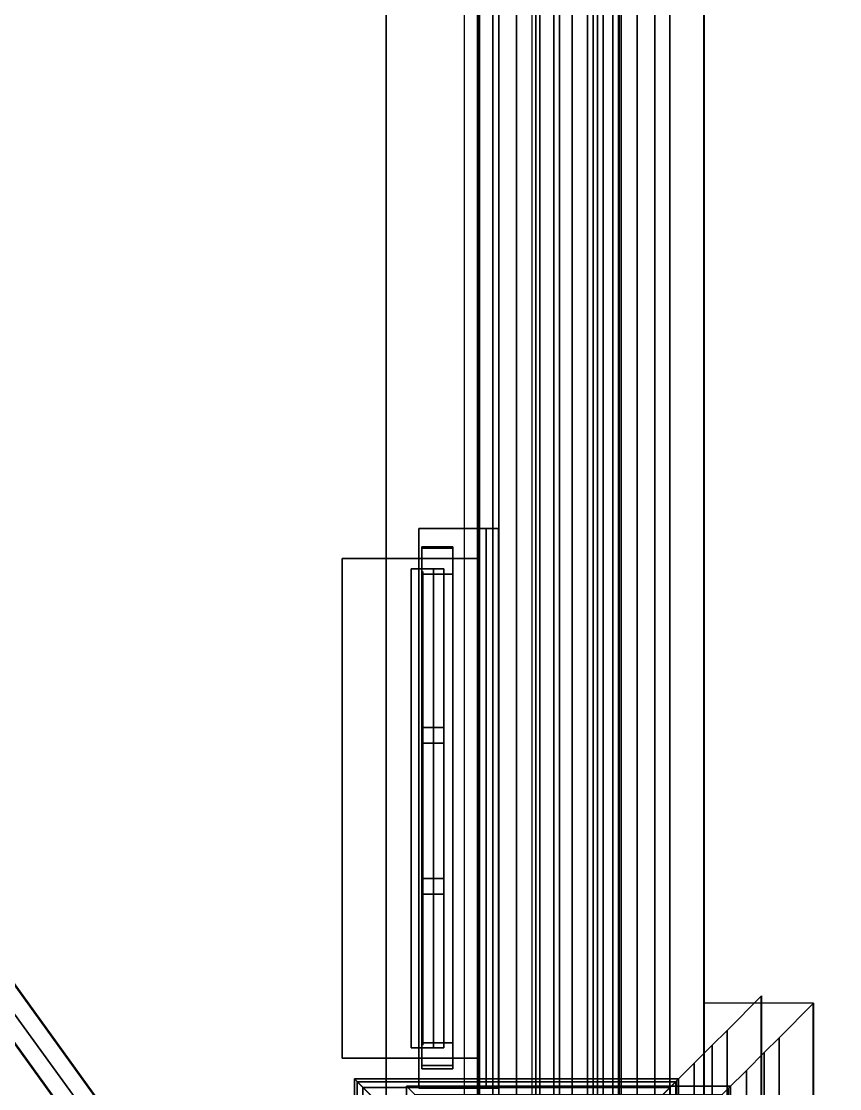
# Model space of a CAD drawing. Extents: x -152 to 154, y -106 to 95.
# Drawn here: x 118.99 to 134.71, y -41.51 to -21.02 of the extents above; entities that cross this region are included whole.
import ezdxf

# ---------------------------------------------------------------- set-up
doc = ezdxf.new("R2010")
doc.units = 0
for name, color, linetype in [('GLASS', 19, 'CONTINUOUS'), ('GROUND1', 253, 'CONTINUOUS'), ('ROOF1', 37, 'CONTINUOUS'), ('ROOF2', 59, 'CONTINUOUS'), ('WALLBASS', 250, 'CONTINUOUS'), ('WALLCOV', 37, 'CONTINUOUS'), ('WALLSIDE', 8, 'CONTINUOUS'), ('WALLVERS', 37, 'CONTINUOUS'), ('WINDOW', 9, 'CONTINUOUS')]:
    doc.layers.add(name, color=color, linetype=linetype)

msp = doc.modelspace()

# ---------------------------------------------------------------- linework, layer by layer
at = {"layer": 'GLASS'}
for points in [[(126.704376, -31.580368, 87), (126.704376, -40.680374, 87), (126.704376, -40.680374, 61), (126.704376, -31.580368, 61)], [(126.704376, -31.580368, 50), (126.704376, -40.680374, 50), (126.704376, -40.680374, 24), (126.704376, -31.580368, 24)], [(126.704376, -31.580368, 16.5), (126.704376, -40.680374, 16.5), (126.704376, -40.680374, 5.5), (126.704376, -31.580368, 5.5)]]:
    msp.add_3dface(points, dxfattribs=at)
at = {"layer": 'GROUND1', "invisible_edges": 8}
for points in [[(-151.5, 95, -0.075062), (-151.5, -80, -0.075062), (153.5, 95, -0.075062)], [(-151.5, -80, -0.075062), (-56.949997, -80, -0.075062), (153.5, 95, -0.075062)], [(-56.949997, -80, -0.075062), (-56.949997, -106, -0.075062), (153.5, 95, -0.075062)], [(153.5, 95, -0.075062), (-56.949997, -106, -0.075062), (58.949997, -80, -0.075062)], [(153.5, -80, -0.075062), (153.5, 95, -0.075062), (58.949997, -80, -0.075062)]]:
    msp.add_3dface(points, dxfattribs=at)
at = {"layer": 'ROOF1'}
for points in [[(127.5, -52, 105.704536), (127.5, 10, 105.704536), (127.5, 70, 105.704536), (82.527527, 10, 135.704529)], [(127.5, -52, 105.704536), (82.527527, 10, 135.704529), (0.5, 10, 135.704529), (0.5, -52, 105.704536)]]:
    msp.add_3dface(points, dxfattribs=at)
at = {"layer": 'ROOF2'}
for points in [[(132.100006, -55.5, 107.236023), (132.100006, 73.800003, 107.236023), (-130, 73.800003, 107.236023), (-130, -55.5, 107.236023)], [(82.844101, 10.491188, 135.770432), (82.350983, 10.035786, 135.778381), (126.62146, -51.420319, 106.346451), (127.123932, -50.977798, 106.33873)], [(82.844101, 10.491188, 135.770432), (127.123932, -50.977798, 106.33873), (127.123932, -50.995041, 105.35112), (82.844101, 10.473949, 134.782822)], [(82.350967, 10.053066, 136.768188), (81.857849, 9.59766, 136.776123), (126.118973, -51.845573, 107.343979), (126.621445, -51.403046, 107.336258)], [(126.62146, -51.420319, 106.346451), (82.350983, 10.035786, 135.778381), (82.350967, 10.053066, 136.768188), (126.621445, -51.403046, 107.336258)], [(81.857849, 9.580379, 135.786331), (81.364716, 9.124977, 135.794281), (125.616486, -52.305367, 106.361908), (126.118973, -51.862846, 106.354179)], [(81.857849, 9.580379, 135.786331), (126.118973, -51.862846, 106.354179), (126.118973, -51.845573, 107.343979), (81.857849, 9.59766, 136.776123)], [(81.364716, 9.107738, 134.806671), (125.616486, -52.322601, 105.37429), (125.616486, -52.305367, 106.361908), (81.364716, 9.124977, 135.794281)]]:
    msp.add_3dface(points, dxfattribs=at)
at = {"layer": 'WALLBASS', "invisible_edges": 8}
for points in [[(127.74942, -2.330368, -0.5), (127.74942, -8.830368, 5.300003), (127.74942, -24.830368, -0.5)], [(127.74942, -18.430374, 16.700001), (127.74942, -2.330368, 18), (127.74942, -24.830368, 18)], [(127.74942, -8.830368, 5.300003), (127.74942, -18.430374, 5.300003), (127.74942, -24.830368, -0.5)], [(127.74942, -18.430374, 5.300003), (127.74942, -18.430374, 16.700001), (127.74942, -24.830368, -0.5)], [(127.74942, -24.830368, -0.5), (127.74942, -18.430374, 16.700001), (127.74942, -24.830368, 18)], [(127.74942, -24.830368, -0.5), (127.74942, -24.830368, 18), (127.74942, -31.330368, 5.300003)], [(127.74942, -31.330368, 5.300003), (127.74942, -24.830368, 18), (127.74942, -31.330368, 16.700001)], [(127.74942, -31.330368, 16.700001), (127.74942, -24.830368, 18), (127.74942, -40.930374, 16.700001)], [(127.74942, -24.830368, -0.5), (127.74942, -31.330368, 5.300003), (127.74942, -47.330368, -0.5)], [(127.74942, -40.930374, 16.700001), (127.74942, -24.830368, 18), (127.74942, -47.330368, 18)], [(127.74942, -31.330368, 5.300003), (127.74942, -40.930374, 5.300003), (127.74942, -47.330368, -0.5)], [(127.74942, -40.930374, 5.300003), (127.74942, -40.930374, 16.700001), (127.74942, -47.330368, -0.5)], [(127.74942, -47.330368, -0.5), (127.74942, -40.930374, 16.700001), (127.74942, -47.330368, 18)]]:
    msp.add_3dface(points, dxfattribs=at)
at = {"layer": 'WALLBASS'}
for points in [[(127.74942, -40.930374, 5.300003), (127.74942, -31.330368, 5.300003), (125.149414, -31.330368, 5.300003), (125.149414, -40.930374, 5.300003)], [(127.74942, -31.330368, 5.300003), (127.74942, -31.330368, 16.700001), (125.149414, -31.330368, 16.700001), (125.149414, -31.330368, 5.300003)], [(127.74942, -31.330368, 16.700001), (127.74942, -40.930374, 16.700001), (125.149414, -40.930374, 16.700001), (125.149414, -31.330368, 16.700001)], [(125.149414, -40.930374, 16.700001), (127.74942, -40.930374, 16.700001), (127.74942, -40.930374, 5.300003), (125.149414, -40.930374, 5.300003)]]:
    msp.add_3dface(points, dxfattribs=at)
at = {"layer": 'WALLCOV'}
for points in [[(131.445328, 73.245331, 106.677689), (132.102219, 73.902222, 106.785728), (132.102219, -56.359291, 106.785728), (131.445328, -55.372772, 106.677689)], [(132.102219, 73.902222, 106.785728), (132.107178, 73.907181, 107.244904), (132.107178, -56.366737, 107.244904), (132.102219, -56.359291, 106.785728)], [(131.159729, 72.959724, 106.434586), (131.445328, 73.245331, 106.677689), (131.445328, -55.372772, 106.677689), (131.159729, -54.943848, 106.434586)], [(130.817001, 72.617004, 106.029434), (131.159729, 72.959724, 106.056442), (131.159729, -54.943848, 106.056442), (130.817001, -54.429146, 106.029434)], [(131.159729, 72.959724, 106.056442), (131.159729, 72.959724, 106.434586), (131.159729, -54.943848, 106.434586), (131.159729, -54.943848, 106.056442)], [(130.474274, 72.274277, 105.273132), (130.817001, 72.617004, 105.543243), (130.817001, -54.429146, 105.543243), (130.474274, -53.914436, 105.273132)], [(130.817001, 72.617004, 105.543243), (130.817001, 72.617004, 106.029434), (130.817001, -54.429146, 106.029434), (130.817001, -54.429146, 105.543243)], [(128.046646, 69.846642, 105.219116), (130.474274, 72.274277, 105.273132), (130.474274, -53.914436, 105.273132), (128.046646, -50.268608, 105.219116)], [(129.867172, 71.667175, 99.524506), (130.51297, 72.312965, 99.524506), (130.51297, -53.972534, 99.524506), (129.867172, -53.002693, 99.524506)], [(130.351517, 72.15152, 100.600815), (129.974808, 71.774811, 100.627716), (129.974808, -53.16433, 100.627716), (130.351517, -53.730072, 100.600815)], [(130.459152, 72.259148, 101.246597), (130.055527, 71.85553, 101.273506), (130.055527, -53.285561, 101.273506), (130.459152, -53.891716, 101.246597)], [(130.163162, 71.963165, 100.789169), (130.459152, 72.259148, 101.246597), (130.459152, -53.891716, 101.246597), (130.163162, -53.447205, 100.789169)], [(130.51297, 72.312965, 99.766678), (130.351517, 72.15152, 100.008842), (130.351517, -53.730072, 100.008842), (130.51297, -53.972534, 99.766678)], [(130.351517, 72.15152, 100.008842), (130.351517, 72.15152, 100.600815), (130.351517, -53.730072, 100.600815), (130.351517, -53.730072, 100.008842)], [(130.51297, 72.312965, 99.524506), (130.51297, 72.312965, 99.766678), (130.51297, -53.972534, 99.766678), (130.51297, -53.972534, 99.524506)], [(129.974808, 71.774811, 100.627716), (130.163162, 71.963165, 100.789169), (130.163162, -53.447205, 100.789169), (129.974808, -53.16433, 100.627716)], [(130.055527, 71.85553, 101.273506), (129.867172, 71.667175, 101.085152), (129.867172, -53.002693, 101.085152), (130.055527, -53.285561, 101.273506)], [(129.867172, 71.667175, 101.085152), (129.22139, 71.021393, 101.246597), (129.22139, -52.032845, 101.246597), (129.867172, -53.002693, 101.085152)], [(129.571198, 71.371193, 100.035751), (129.867172, 71.667175, 99.524506), (129.867172, -53.002693, 99.524506), (129.571198, -52.558182, 100.035751)], [(128.800003, 70.599998, 100.1269), (129.571198, 71.371193, 100.035751), (129.571198, -52.558182, 100.035751), (128.800003, -51.400002, 100.1269)], [(129.329025, 71.129021, 102.834152), (128.160889, 69.960884, 102.896202), (128.160889, -50.440178, 102.896202), (129.329025, -52.194489, 102.834152)], [(128.871597, 70.671593, 102.591988), (129.329025, 71.129021, 102.834152), (129.329025, -52.194489, 102.834152), (128.871597, -51.507515, 102.591988)], [(129.22139, 71.021393, 101.246597), (128.952316, 70.752312, 101.085152), (128.952316, -51.628746, 101.085152), (129.22139, -52.032845, 101.246597)], [(128.952316, 70.752312, 101.085152), (128.871597, 70.671593, 102.591988), (128.871597, -51.507515, 102.591988), (128.952316, -51.628746, 101.085152)], [(128.160889, 69.960884, 102.896202), (127.789597, 69.5896, 103.112289), (127.789597, -49.882576, 103.112289), (128.160889, -50.440178, 102.896202)], [(127.761047, 69.561043, 104.949005), (128.046646, 69.846642, 105.219116), (128.046646, -50.268608, 105.219116), (127.761047, -49.839684, 104.949005)], [(127.789597, 69.5896, 103.112289), (127.761047, 69.561043, 104.949005), (127.761047, -49.839684, 104.949005), (127.789597, -49.882576, 103.112289)], [(132.545349, -40.394676, 106.677689), (133.20224, -39.737785, 106.785728), (133.202209, -55.022224, 106.785728), (132.545319, -54.365334, 106.677689)], [(133.20224, -39.737785, 106.785728), (133.207199, -39.732834, 107.244904), (133.207169, -55.027176, 107.244904), (133.202209, -55.022224, 106.785728)], [(134.207153, -39.872818, 107.244904), (132.100006, -39.872818, 107.244904), (132.100006, -55.167175, 107.244904), (134.207184, -55.167175, 107.244904)], [(133.545319, -40.534668, 106.677689), (134.202209, -39.877777, 106.785728), (134.20224, -55.162216, 106.785728), (133.545349, -54.505325, 106.677689)], [(134.202209, -39.877777, 106.785728), (134.207153, -39.872818, 107.244904), (134.207184, -55.167175, 107.244904), (134.20224, -55.162216, 106.785728)], [(132.259735, -40.680283, 106.434586), (132.545349, -40.394676, 106.677689), (132.545319, -54.365334, 106.677689), (132.25972, -54.079727, 106.434586)], [(133.259705, -40.820282, 106.434586), (133.545319, -40.534668, 106.677689), (133.545349, -54.505325, 106.677689), (133.259735, -54.219727, 106.434586)], [(131.917023, -41.023003, 106.029434), (132.259735, -40.680283, 106.056442), (132.25972, -54.079727, 106.056442), (131.916992, -53.737007, 106.029434)], [(132.259735, -40.680283, 106.056442), (132.259735, -40.680283, 106.434586), (132.25972, -54.079727, 106.434586), (132.25972, -54.079727, 106.056442)], [(132.916992, -41.162994, 106.029434), (133.259705, -40.820282, 106.056442), (133.259735, -54.219727, 106.056442), (132.917007, -53.876999, 106.029434)], [(133.259705, -40.820282, 106.056442), (133.259705, -40.820282, 106.434586), (133.259735, -54.219727, 106.434586), (133.259735, -54.219727, 106.056442)], [(131.574295, -41.36573, 105.273132), (131.917023, -41.023003, 105.543243), (131.916992, -53.737007, 105.543243), (131.574265, -53.394279, 105.273132)], [(131.917023, -41.023003, 105.543243), (131.917023, -41.023003, 106.029434), (131.916992, -53.737007, 106.029434), (131.916992, -53.737007, 105.543243)], [(132.574265, -41.505722, 105.273132), (132.916992, -41.162994, 105.543243), (132.917007, -53.876999, 105.543243), (132.57428, -53.534271, 105.273132)], [(132.916992, -41.162994, 105.543243), (132.916992, -41.162994, 106.029434), (132.917007, -53.876999, 106.029434), (132.917007, -53.876999, 105.543243)], [(126.032837, -52.787178, 99.524506), (125.387039, -53.432961, 99.524506), (125.387039, -41.327049, 99.524506), (126.032837, -41.972832, 99.524506)], [(125.387039, -53.432961, 99.524506), (125.387039, -53.432961, 99.766678), (125.387039, -41.327049, 99.766678), (125.387039, -41.327049, 99.524506)], [(125.387039, -53.432961, 99.766678), (125.548492, -53.271515, 100.008842), (125.548492, -41.488495, 100.008842), (125.387039, -41.327049, 99.766678)], [(126.032837, -41.972832, 99.524506), (125.387039, -41.327049, 99.524506), (131.612976, -41.327049, 99.524506), (130.967194, -41.972832, 99.524506)], [(125.387039, -41.327049, 99.524506), (125.387039, -41.327049, 99.766678), (131.612976, -41.327049, 99.766678), (131.612976, -41.327049, 99.524506)], [(125.387039, -41.327049, 99.766678), (125.548492, -41.488495, 100.008842), (131.451523, -41.488495, 100.008842), (131.612976, -41.327049, 99.766678)], [(125.736847, -53.08316, 100.789169), (125.440857, -53.37915, 101.246597), (125.440857, -41.380859, 101.246597), (125.736847, -41.676849, 100.789169)], [(125.440857, -53.37915, 101.246597), (125.844482, -52.975533, 101.273506), (125.844482, -41.784477, 101.273506), (125.440857, -41.380859, 101.246597)], [(125.736847, -41.676849, 100.789169), (125.440857, -41.380859, 101.246597), (131.559158, -41.380859, 101.246597), (131.263168, -41.676849, 100.789169)], [(125.440857, -41.380859, 101.246597), (125.844482, -41.784477, 101.273506), (131.155548, -41.784477, 101.273506), (131.559158, -41.380859, 101.246597)], [(129.146652, -43.793365, 105.219116), (131.574295, -41.36573, 105.273132), (131.574265, -53.394279, 105.273132), (129.146637, -50.966644, 105.219116)], [(130.967194, -41.972832, 99.524506), (131.612976, -41.327049, 99.524506), (131.612961, -53.432961, 99.524506), (130.967163, -52.787178, 99.524506)], [(131.559158, -41.380859, 101.246597), (131.155548, -41.784477, 101.273506), (131.155518, -52.975533, 101.273506), (131.559143, -53.37915, 101.246597)], [(131.263168, -41.676849, 100.789169), (131.559158, -41.380859, 101.246597), (131.559143, -53.37915, 101.246597), (131.263153, -53.08316, 100.789169)], [(131.612976, -41.327049, 99.766678), (131.451523, -41.488495, 100.008842), (131.451508, -53.271515, 100.008842), (131.612961, -53.432961, 99.766678)], [(131.612976, -41.327049, 99.524506), (131.612976, -41.327049, 99.766678), (131.612961, -53.432961, 99.766678), (131.612961, -53.432961, 99.524506)], [(125.548492, -53.271515, 100.008842), (125.548492, -53.271515, 100.600815), (125.548492, -41.488495, 100.600815), (125.548492, -41.488495, 100.008842)], [(125.548492, -53.271515, 100.600815), (125.925201, -52.894806, 100.627716), (125.925201, -41.865204, 100.627716), (125.548492, -41.488495, 100.600815)], [(125.548492, -41.488495, 100.008842), (125.548492, -41.488495, 100.600815), (131.451523, -41.488495, 100.600815), (131.451523, -41.488495, 100.008842)], [(125.548492, -41.488495, 100.600815), (125.925201, -41.865204, 100.627716), (131.074814, -41.865204, 100.627716), (131.451523, -41.488495, 100.600815)], [(127.032822, -52.92717, 99.524506), (126.387039, -53.572952, 99.524506), (126.387039, -41.467041, 99.524506), (127.032822, -42.112823, 99.524506)], [(126.387039, -53.572952, 99.524506), (126.387039, -53.572952, 99.766678), (126.387039, -41.467041, 99.766678), (126.387039, -41.467041, 99.524506)], [(126.387039, -53.572952, 99.766678), (126.548492, -53.411514, 100.008842), (126.548492, -41.628479, 100.008842), (126.387039, -41.467041, 99.766678)], [(127.032822, -42.112823, 99.524506), (126.387039, -41.467041, 99.524506), (132.612946, -41.467041, 99.524506), (131.967163, -42.112823, 99.524506)], [(126.387039, -41.467041, 99.524506), (126.387039, -41.467041, 99.766678), (132.612946, -41.467041, 99.766678), (132.612946, -41.467041, 99.524506)], [(126.387039, -41.467041, 99.766678), (126.548492, -41.628479, 100.008842), (132.451508, -41.628479, 100.008842), (132.612946, -41.467041, 99.766678)], [(130.146637, -43.933365, 105.219116), (132.574265, -41.505722, 105.273132), (132.57428, -53.534271, 105.273132), (130.146652, -51.106644, 105.219116)], [(131.451523, -41.488495, 100.600815), (131.074814, -41.865204, 100.627716), (131.074799, -52.894806, 100.627716), (131.451508, -53.271515, 100.600815)], [(131.451523, -41.488495, 100.008842), (131.451523, -41.488495, 100.600815), (131.451508, -53.271515, 100.600815), (131.451508, -53.271515, 100.008842)], [(131.967163, -42.112823, 99.524506), (132.612946, -41.467041, 99.524506), (132.612976, -53.572952, 99.524506), (131.967178, -52.92717, 99.524506)], [(132.612946, -41.467041, 99.766678), (132.451508, -41.628479, 100.008842), (132.451523, -53.411514, 100.008842), (132.612976, -53.572952, 99.766678)], [(132.612946, -41.467041, 99.524506), (132.612946, -41.467041, 99.766678), (132.612976, -53.572952, 99.766678), (132.612976, -53.572952, 99.524506)]]:
    msp.add_3dface(points, dxfattribs=at)
at = {"layer": 'WALLSIDE', "invisible_edges": 8}
for points in [[(127.74942, -2.330368, 55), (127.74942, -8.830368, 60.800003), (127.74942, -24.830368, 55)], [(127.74942, -18.430374, 87.199997), (127.74942, -2.330368, 101), (127.74942, -24.830368, 101)], [(127.74942, -2.330368, 18), (127.74942, -8.830368, 23.800003), (127.74942, -24.830368, 18)], [(127.74942, -18.430374, 50.200001), (127.74942, -2.330368, 55), (127.74942, -24.830368, 55)], [(127.74942, -8.830368, 60.800003), (127.74942, -18.430374, 60.800003), (127.74942, -24.830368, 55)], [(127.74942, -8.830368, 23.800003), (127.74942, -18.430374, 23.800003), (127.74942, -24.830368, 18)], [(127.74942, -18.430374, 60.800003), (127.74942, -18.430374, 87.199997), (127.74942, -24.830368, 55)], [(127.74942, -24.830368, 55), (127.74942, -18.430374, 87.199997), (127.74942, -24.830368, 101)], [(127.74942, -18.430374, 23.800003), (127.74942, -18.430374, 50.200001), (127.74942, -24.830368, 18)], [(127.74942, -24.830368, 18), (127.74942, -18.430374, 50.200001), (127.74942, -24.830368, 55)], [(127.74942, -24.830368, 55), (127.74942, -24.830368, 101), (127.74942, -31.330368, 60.800003)], [(127.74942, -31.330368, 60.800003), (127.74942, -24.830368, 101), (127.74942, -31.330368, 87.199997)], [(127.74942, -31.330368, 87.199997), (127.74942, -24.830368, 101), (127.74942, -40.930374, 87.199997)], [(127.74942, -24.830368, 55), (127.74942, -31.330368, 60.800003), (127.74942, -47.330368, 55)], [(127.74942, -40.930374, 87.199997), (127.74942, -24.830368, 101), (127.74942, -47.330368, 101)], [(127.74942, -24.830368, 18), (127.74942, -24.830368, 55), (127.74942, -31.330368, 23.800003)], [(127.74942, -31.330368, 23.800003), (127.74942, -24.830368, 55), (127.74942, -31.330368, 50.200001)], [(127.74942, -31.330368, 50.200001), (127.74942, -24.830368, 55), (127.74942, -40.930374, 50.200001)], [(127.74942, -24.830368, 18), (127.74942, -31.330368, 23.800003), (127.74942, -47.330368, 18)], [(127.74942, -40.930374, 50.200001), (127.74942, -24.830368, 55), (127.74942, -47.330368, 55)], [(127.74942, -31.330368, 60.800003), (127.74942, -40.930374, 60.800003), (127.74942, -47.330368, 55)], [(127.74942, -31.330368, 23.800003), (127.74942, -40.930374, 23.800003), (127.74942, -47.330368, 18)], [(127.74942, -40.930374, 60.800003), (127.74942, -40.930374, 87.199997), (127.74942, -47.330368, 55)], [(127.74942, -47.330368, 55), (127.74942, -40.930374, 87.199997), (127.74942, -47.330368, 101)], [(127.74942, -40.930374, 23.800003), (127.74942, -40.930374, 50.200001), (127.74942, -47.330368, 18)], [(127.74942, -47.330368, 18), (127.74942, -40.930374, 50.200001), (127.74942, -47.330368, 55)]]:
    msp.add_3dface(points, dxfattribs=at)
at = {"layer": 'WALLSIDE'}
for points in [[(127.74942, -40.930374, 60.800003), (127.74942, -31.330368, 60.800003), (125.149414, -31.330368, 60.800003), (125.149414, -40.930374, 60.800003)], [(127.74942, -31.330368, 60.800003), (127.74942, -31.330368, 87.199997), (125.149414, -31.330368, 87.199997), (125.149414, -31.330368, 60.800003)], [(127.74942, -31.330368, 87.199997), (127.74942, -40.930374, 87.199997), (125.149414, -40.930374, 87.199997), (125.149414, -31.330368, 87.199997)], [(127.74942, -40.930374, 23.800003), (127.74942, -31.330368, 23.800003), (125.149414, -31.330368, 23.800003), (125.149414, -40.930374, 23.800003)], [(127.74942, -31.330368, 23.800003), (127.74942, -31.330368, 50.200001), (125.149414, -31.330368, 50.200001), (125.149414, -31.330368, 23.800003)], [(127.74942, -31.330368, 50.200001), (127.74942, -40.930374, 50.200001), (125.149414, -40.930374, 50.200001), (125.149414, -31.330368, 50.200001)], [(125.149414, -40.930374, 87.199997), (127.74942, -40.930374, 87.199997), (127.74942, -40.930374, 60.800003), (125.149414, -40.930374, 60.800003)], [(125.149414, -40.930374, 50.200001), (127.74942, -40.930374, 50.200001), (127.74942, -40.930374, 23.800003), (125.149414, -40.930374, 23.800003)]]:
    msp.add_3dface(points, dxfattribs=at)
at = {"layer": 'WALLVERS'}
for points in [[(126, -46, 19), (126, -46, 22), (126, 71, 22), (126, 71, 19)], [(126, -46, 22), (128.5, -46, 22), (128.5, 71, 22), (126, 71, 22)], [(128.5, 71, 19), (128.5, -46, 19), (126, -46, 19), (126, 71, 19)], [(128.5, 71, 22), (128.5, -46, 22), (128.5, -46, 19), (128.5, 71, 19)]]:
    msp.add_3dface(points, dxfattribs=at)
at = {"layer": 'WINDOW'}
for points in [[(126.626068, -30.754623, 60.849998), (126.626068, -41.506119, 60.849998), (126.626068, -41.506119, 61.150002), (126.626068, -30.754623, 61.150002)], [(128.158691, -30.754623, 60.849998), (128.158691, -41.506119, 60.849998), (126.626068, -41.506119, 60.849998), (126.626068, -30.754623, 60.849998)], [(126.626068, -41.506119, 61.150002), (127.917664, -41.506119, 61.150002), (127.917664, -30.754623, 61.150002), (126.626068, -30.754623, 61.150002)], [(126.626068, -41.506119, 60.550003), (126.626068, -41.506119, 60.849998), (126.626068, -30.754623, 60.849998), (126.626068, -30.754623, 60.550003)], [(126.626068, -41.506119, 60.849998), (128.158691, -41.506119, 60.849998), (128.158691, -30.754623, 60.849998), (126.626068, -30.754623, 60.849998)], [(127.917664, -30.754623, 60.550003), (127.917664, -41.506119, 60.550003), (126.626068, -41.506119, 60.550003), (126.626068, -30.754623, 60.550003)], [(126.626068, -30.754623, 23.849998), (126.626068, -41.506119, 23.849998), (126.626068, -41.506119, 24.150002), (126.626068, -30.754623, 24.150002)], [(128.158691, -30.754623, 23.849998), (128.158691, -41.506119, 23.849998), (126.626068, -41.506119, 23.849998), (126.626068, -30.754623, 23.849998)], [(126.626068, -41.506119, 24.150002), (127.917664, -41.506119, 24.150002), (127.917664, -30.754623, 24.150002), (126.626068, -30.754623, 24.150002)], [(126.626068, -41.506119, 23.550003), (126.626068, -41.506119, 23.849998), (126.626068, -30.754623, 23.849998), (126.626068, -30.754623, 23.550003)], [(126.626068, -41.506119, 23.849998), (128.158691, -41.506119, 23.849998), (128.158691, -30.754623, 23.849998), (126.626068, -30.754623, 23.849998)], [(127.917664, -30.754623, 23.550003), (127.917664, -41.506119, 23.550003), (126.626068, -41.506119, 23.550003), (126.626068, -30.754623, 23.550003)], [(126.626068, -30.754623, 5.349998), (126.626068, -41.506119, 5.349998), (126.626068, -41.506119, 5.650002), (126.626068, -30.754623, 5.650002)], [(128.158691, -30.754623, 5.349998), (128.158691, -41.506119, 5.349998), (126.626068, -41.506119, 5.349998), (126.626068, -30.754623, 5.349998)], [(126.626068, -41.506119, 5.650002), (127.917664, -41.506119, 5.650002), (127.917664, -30.754623, 5.650002), (126.626068, -30.754623, 5.650002)], [(126.626068, -41.506119, 5.050003), (126.626068, -41.506119, 5.349998), (126.626068, -30.754623, 5.349998), (126.626068, -30.754623, 5.050003)], [(126.626068, -41.506119, 5.349998), (128.158691, -41.506119, 5.349998), (128.158691, -30.754623, 5.349998), (126.626068, -30.754623, 5.349998)], [(127.917664, -30.754623, 5.050003), (127.917664, -41.506119, 5.050003), (126.626068, -41.506119, 5.050003), (126.626068, -30.754623, 5.050003)], [(127.920288, -30.754623, 61.025002), (127.917664, -30.754623, 61.150002), (127.917664, -41.506119, 61.150002), (127.920288, -41.506119, 61.025002)], [(128.158691, -30.754623, 61.024178), (127.921661, -30.754623, 61.025642), (127.917664, -30.754623, 61.150002), (127.920288, -30.754623, 61.025002)], [(127.917664, -41.506119, 60.550003), (127.917664, -30.754623, 60.550003), (127.920288, -30.754623, 60.675003), (127.920288, -41.506119, 60.675003)], [(127.917664, -30.754623, 60.550003), (127.921661, -30.754623, 60.674355), (128.158691, -30.754623, 60.675819), (127.920288, -30.754623, 60.675003)], [(127.920288, -30.754623, 24.025002), (127.917664, -30.754623, 24.150002), (127.917664, -41.506119, 24.150002), (127.920288, -41.506119, 24.025002)], [(128.158691, -30.754623, 24.024178), (127.921661, -30.754623, 24.025642), (127.917664, -30.754623, 24.150002), (127.920288, -30.754623, 24.025002)], [(127.917664, -41.506119, 23.550003), (127.917664, -30.754623, 23.550003), (127.920288, -30.754623, 23.675003), (127.920288, -41.506119, 23.675003)], [(127.917664, -30.754623, 23.550003), (127.921661, -30.754623, 23.674355), (128.158691, -30.754623, 23.675819), (127.920288, -30.754623, 23.675003)], [(127.920288, -30.754623, 5.525002), (127.917664, -30.754623, 5.650002), (127.917664, -41.506119, 5.650002), (127.920288, -41.506119, 5.525002)], [(128.158691, -30.754623, 5.524178), (127.921661, -30.754623, 5.525642), (127.917664, -30.754623, 5.650002), (127.920288, -30.754623, 5.525002)], [(127.917664, -41.506119, 5.050003), (127.917664, -30.754623, 5.050003), (127.920288, -30.754623, 5.175003), (127.920288, -41.506119, 5.175003)], [(127.917664, -30.754623, 5.050003), (127.921661, -30.754623, 5.174355), (128.158691, -30.754623, 5.175819), (127.920288, -30.754623, 5.175003)], [(127.920288, -41.506119, 61.025002), (128.158691, -41.506119, 61.024178), (128.158691, -30.754623, 61.024178), (127.920288, -30.754623, 61.025002)], [(128.158691, -30.754623, 60.675819), (128.158691, -41.506119, 60.675819), (127.920288, -41.506119, 60.675003), (127.920288, -30.754623, 60.675003)], [(127.920288, -41.506119, 24.025002), (128.158691, -41.506119, 24.024178), (128.158691, -30.754623, 24.024178), (127.920288, -30.754623, 24.025002)], [(128.158691, -30.754623, 23.675819), (128.158691, -41.506119, 23.675819), (127.920288, -41.506119, 23.675003), (127.920288, -30.754623, 23.675003)], [(127.920288, -41.506119, 5.525002), (128.158691, -41.506119, 5.524178), (128.158691, -30.754623, 5.524178), (127.920288, -30.754623, 5.525002)], [(128.158691, -30.754623, 5.175819), (128.158691, -41.506119, 5.175819), (127.920288, -41.506119, 5.175003), (127.920288, -30.754623, 5.175003)], [(128.158691, -30.754623, 60.849998), (128.158691, -30.754623, 61.024178), (128.158691, -41.506119, 61.024178), (128.158691, -41.506119, 60.849998)], [(128.158691, -41.506119, 60.675819), (128.158691, -30.754623, 60.675819), (128.158691, -30.754623, 60.849998), (128.158691, -41.506119, 60.849998)], [(128.158691, -30.754623, 23.849998), (128.158691, -30.754623, 24.024178), (128.158691, -41.506119, 24.024178), (128.158691, -41.506119, 23.849998)], [(128.158691, -41.506119, 23.675819), (128.158691, -30.754623, 23.675819), (128.158691, -30.754623, 23.849998), (128.158691, -41.506119, 23.849998)], [(128.158691, -30.754623, 5.349998), (128.158691, -30.754623, 5.524178), (128.158691, -41.506119, 5.524178), (128.158691, -41.506119, 5.349998)], [(128.158691, -41.506119, 5.175819), (128.158691, -30.754623, 5.175819), (128.158691, -30.754623, 5.349998), (128.158691, -41.506119, 5.349998)], [(126.680878, -41.069366, 87.5), (127.280869, -41.069366, 87.5), (127.280869, -31.107361, 87.5), (126.680878, -31.107361, 87.5)], [(127.280869, -31.107361, 87.5), (127.280869, -31.107361, 87), (126.680878, -31.107361, 87), (126.680878, -31.107361, 87.5)], [(126.680878, -31.107361, 87), (126.680878, -41.069366, 87), (126.680878, -41.069366, 87.5), (126.680878, -31.107361, 87.5)], [(127.280869, -31.107361, 87), (127.280869, -41.069366, 87), (126.680878, -41.069366, 87), (126.680878, -31.107361, 87)], [(126.680878, -41.069366, 50.5), (127.280869, -41.069366, 50.5), (127.280869, -31.107361, 50.5), (126.680878, -31.107361, 50.5)], [(127.280869, -31.107361, 50.5), (127.280869, -31.107361, 50), (126.680878, -31.107361, 50), (126.680878, -31.107361, 50.5)], [(126.680878, -31.107361, 50), (126.680878, -41.069366, 50), (126.680878, -41.069366, 50.5), (126.680878, -31.107361, 50.5)], [(127.280869, -31.107361, 50), (127.280869, -41.069366, 50), (126.680878, -41.069366, 50), (126.680878, -31.107361, 50)], [(126.680878, -41.069366, 17), (127.280869, -41.069366, 17), (127.280869, -31.107361, 17), (126.680878, -31.107361, 17)], [(127.280869, -31.107361, 17), (127.280869, -31.107361, 16.5), (126.680878, -31.107361, 16.5), (126.680878, -31.107361, 17)], [(126.680878, -31.107361, 16.5), (126.680878, -41.069366, 16.5), (126.680878, -41.069366, 17), (126.680878, -31.107361, 17)], [(127.280869, -31.107361, 16.5), (127.280869, -41.069366, 16.5), (126.680878, -41.069366, 16.5), (126.680878, -31.107361, 16.5)], [(126.680878, -31.130371, 87.488998), (127.280869, -31.130371, 87.488998), (127.280869, -31.130371, 60.626999), (126.680878, -31.130371, 60.626999)], [(127.280869, -31.130371, 60.626999), (127.280869, -31.630371, 60.626999), (126.680878, -31.630371, 60.626999), (126.680878, -31.130371, 60.626999)], [(126.680878, -31.630371, 87.488998), (127.280869, -31.630371, 87.488998), (127.280869, -31.130371, 87.488998), (126.680878, -31.130371, 87.488998)], [(126.680878, -31.630371, 60.626999), (126.680878, -31.630371, 87.488998), (126.680878, -31.130371, 87.488998), (126.680878, -31.130371, 60.626999)], [(126.680878, -31.130371, 50.488998), (127.280869, -31.130371, 50.488998), (127.280869, -31.130371, 23.626999), (126.680878, -31.130371, 23.626999)], [(127.280869, -31.130371, 23.626999), (127.280869, -31.630371, 23.626999), (126.680878, -31.630371, 23.626999), (126.680878, -31.130371, 23.626999)], [(126.680878, -31.630371, 50.488998), (127.280869, -31.630371, 50.488998), (127.280869, -31.130371, 50.488998), (126.680878, -31.130371, 50.488998)], [(126.680878, -31.630371, 23.626999), (126.680878, -31.630371, 50.488998), (126.680878, -31.130371, 50.488998), (126.680878, -31.130371, 23.626999)], [(126.680878, -31.130371, 16.988998), (127.280869, -31.130371, 16.988998), (127.280869, -31.130371, 5.126999), (126.680878, -31.130371, 5.126999)], [(127.280869, -31.130371, 5.126999), (127.280869, -31.630371, 5.126999), (126.680878, -31.630371, 5.126999), (126.680878, -31.130371, 5.126999)], [(126.680878, -31.630371, 16.988998), (127.280869, -31.630371, 16.988998), (127.280869, -31.130371, 16.988998), (126.680878, -31.130371, 16.988998)], [(126.680878, -31.630371, 5.126999), (126.680878, -31.630371, 16.988998), (126.680878, -31.130371, 16.988998), (126.680878, -31.130371, 5.126999)], [(127.280869, -41.069366, 87.5), (127.280869, -41.069366, 87), (127.280869, -31.107361, 87), (127.280869, -31.107361, 87.5)], [(127.280869, -41.069366, 50.5), (127.280869, -41.069366, 50), (127.280869, -31.107361, 50), (127.280869, -31.107361, 50.5)], [(127.280869, -41.069366, 17), (127.280869, -41.069366, 16.5), (127.280869, -31.107361, 16.5), (127.280869, -31.107361, 17)], [(127.280869, -31.130371, 87.488998), (127.280869, -31.630371, 87.488998), (127.280869, -31.630371, 60.626999), (127.280869, -31.130371, 60.626999)], [(127.280869, -31.130371, 50.488998), (127.280869, -31.630371, 50.488998), (127.280869, -31.630371, 23.626999), (127.280869, -31.130371, 23.626999)], [(127.280869, -31.130371, 16.988998), (127.280869, -31.630371, 16.988998), (127.280869, -31.630371, 5.126999), (127.280869, -31.130371, 5.126999)], [(126.480865, -31.530365, 71.849998), (126.480865, -40.730362, 71.849998), (126.480865, -40.730362, 72.150002), (126.480865, -31.530365, 72.150002)], [(126.480865, -40.730362, 72.150002), (126.904373, -40.730362, 72.150002), (126.904373, -31.530365, 72.150002), (126.480865, -31.530365, 72.150002)], [(126.904373, -31.530365, 71.849998), (126.904373, -40.730362, 71.849998), (126.480865, -40.730362, 71.849998), (126.480865, -31.530365, 71.849998)], [(126.904373, -31.530365, 72.150002), (126.904373, -31.530365, 71.849998), (126.480865, -31.530365, 71.849998), (126.480865, -31.530365, 72.150002)], [(126.480865, -31.530365, 34.849998), (126.480865, -40.730362, 34.849998), (126.480865, -40.730362, 35.150002), (126.480865, -31.530365, 35.150002)], [(126.480865, -40.730362, 35.150002), (126.904373, -40.730362, 35.150002), (126.904373, -31.530365, 35.150002), (126.480865, -31.530365, 35.150002)], [(126.904373, -31.530365, 34.849998), (126.904373, -40.730362, 34.849998), (126.480865, -40.730362, 34.849998), (126.480865, -31.530365, 34.849998)], [(126.904373, -31.530365, 35.150002), (126.904373, -31.530365, 34.849998), (126.480865, -31.530365, 34.849998), (126.480865, -31.530365, 35.150002)], [(126.680878, -31.530365, 64.449997), (126.680878, -40.730362, 64.449997), (126.680878, -40.730362, 64.75), (126.680878, -31.530365, 64.75)], [(126.680878, -40.730362, 64.75), (127.10437, -40.730362, 64.75), (127.10437, -31.530365, 64.75), (126.680878, -31.530365, 64.75)], [(127.10437, -31.530365, 64.449997), (127.10437, -40.730362, 64.449997), (126.680878, -40.730362, 64.449997), (126.680878, -31.530365, 64.449997)], [(127.10437, -31.530365, 64.75), (127.10437, -31.530365, 64.449997), (126.680878, -31.530365, 64.449997), (126.680878, -31.530365, 64.75)], [(126.680878, -31.530365, 68.25), (126.680878, -40.730362, 68.25), (126.680878, -40.730362, 68.550003), (126.680878, -31.530365, 68.550003)], [(126.680878, -40.730362, 68.550003), (127.10437, -40.730362, 68.550003), (127.10437, -31.530365, 68.550003), (126.680878, -31.530365, 68.550003)], [(127.10437, -31.530365, 68.25), (127.10437, -40.730362, 68.25), (126.680878, -40.730362, 68.25), (126.680878, -31.530365, 68.25)], [(127.10437, -31.530365, 68.550003), (127.10437, -31.530365, 68.25), (126.680878, -31.530365, 68.25), (126.680878, -31.530365, 68.550003)], [(126.680878, -31.530365, 71.998505), (126.680878, -40.730362, 71.998505), (126.680878, -40.730362, 72.601501), (126.680878, -31.530365, 72.601501)], [(126.680878, -40.730362, 72.601501), (127.10437, -40.730362, 72.601501), (127.10437, -31.530365, 72.601501), (126.680878, -31.530365, 72.601501)], [(127.10437, -31.530365, 71.998505), (127.10437, -40.730362, 71.998505), (126.680878, -40.730362, 71.998505), (126.680878, -31.530365, 71.998505)], [(127.10437, -31.530365, 72.601501), (127.10437, -31.530365, 71.998505), (126.680878, -31.530365, 71.998505), (126.680878, -31.530365, 72.601501)], [(126.680878, -31.530365, 75.849998), (126.680878, -40.730362, 75.849998), (126.680878, -40.730362, 76.150002), (126.680878, -31.530365, 76.150002)], [(126.680878, -40.730362, 76.150002), (127.10437, -40.730362, 76.150002), (127.10437, -31.530365, 76.150002), (126.680878, -31.530365, 76.150002)], [(127.10437, -31.530365, 75.849998), (127.10437, -40.730362, 75.849998), (126.680878, -40.730362, 75.849998), (126.680878, -31.530365, 75.849998)], [(127.10437, -31.530365, 76.150002), (127.10437, -31.530365, 75.849998), (126.680878, -31.530365, 75.849998), (126.680878, -31.530365, 76.150002)], [(126.680878, -31.530365, 79.449997), (126.680878, -40.730362, 79.449997), (126.680878, -40.730362, 79.75), (126.680878, -31.530365, 79.75)], [(126.680878, -40.730362, 79.75), (127.10437, -40.730362, 79.75), (127.10437, -31.530365, 79.75), (126.680878, -31.530365, 79.75)], [(127.10437, -31.530365, 79.449997), (127.10437, -40.730362, 79.449997), (126.680878, -40.730362, 79.449997), (126.680878, -31.530365, 79.449997)], [(127.10437, -31.530365, 79.75), (127.10437, -31.530365, 79.449997), (126.680878, -31.530365, 79.449997), (126.680878, -31.530365, 79.75)], [(126.680878, -31.530365, 83.25), (126.680878, -40.730362, 83.25), (126.680878, -40.730362, 83.550003), (126.680878, -31.530365, 83.550003)], [(126.680878, -40.730362, 83.550003), (127.10437, -40.730362, 83.550003), (127.10437, -31.530365, 83.550003), (126.680878, -31.530365, 83.550003)], [(127.10437, -31.530365, 83.25), (127.10437, -40.730362, 83.25), (126.680878, -40.730362, 83.25), (126.680878, -31.530365, 83.25)], [(127.10437, -31.530365, 83.550003), (127.10437, -31.530365, 83.25), (126.680878, -31.530365, 83.25), (126.680878, -31.530365, 83.550003)], [(126.680878, -31.530365, 27.450001), (126.680878, -40.730362, 27.450001), (126.680878, -40.730362, 27.75), (126.680878, -31.530365, 27.75)], [(126.680878, -40.730362, 27.75), (127.10437, -40.730362, 27.75), (127.10437, -31.530365, 27.75), (126.680878, -31.530365, 27.75)], [(127.10437, -31.530365, 27.450001), (127.10437, -40.730362, 27.450001), (126.680878, -40.730362, 27.450001), (126.680878, -31.530365, 27.450001)], [(127.10437, -31.530365, 27.75), (127.10437, -31.530365, 27.450001), (126.680878, -31.530365, 27.450001), (126.680878, -31.530365, 27.75)], [(126.680878, -31.530365, 31.25), (126.680878, -40.730362, 31.25), (126.680878, -40.730362, 31.549999), (126.680878, -31.530365, 31.549999)], [(126.680878, -40.730362, 31.549999), (127.10437, -40.730362, 31.549999), (127.10437, -31.530365, 31.549999), (126.680878, -31.530365, 31.549999)], [(127.10437, -31.530365, 31.25), (127.10437, -40.730362, 31.25), (126.680878, -40.730362, 31.25), (126.680878, -31.530365, 31.25)], [(127.10437, -31.530365, 31.549999), (127.10437, -31.530365, 31.25), (126.680878, -31.530365, 31.25), (126.680878, -31.530365, 31.549999)], [(126.680878, -31.530365, 34.998501), (126.680878, -40.730362, 34.998501), (126.680878, -40.730362, 35.601501), (126.680878, -31.530365, 35.601501)], [(126.680878, -40.730362, 35.601501), (127.10437, -40.730362, 35.601501), (127.10437, -31.530365, 35.601501), (126.680878, -31.530365, 35.601501)], [(127.10437, -31.530365, 34.998501), (127.10437, -40.730362, 34.998501), (126.680878, -40.730362, 34.998501), (126.680878, -31.530365, 34.998501)], [(127.10437, -31.530365, 35.601501), (127.10437, -31.530365, 34.998501), (126.680878, -31.530365, 34.998501), (126.680878, -31.530365, 35.601501)], [(126.680878, -31.530365, 38.849998), (126.680878, -40.730362, 38.849998), (126.680878, -40.730362, 39.150002), (126.680878, -31.530365, 39.150002)], [(126.680878, -40.730362, 39.150002), (127.10437, -40.730362, 39.150002), (127.10437, -31.530365, 39.150002), (126.680878, -31.530365, 39.150002)], [(127.10437, -31.530365, 38.849998), (127.10437, -40.730362, 38.849998), (126.680878, -40.730362, 38.849998), (126.680878, -31.530365, 38.849998)], [(127.10437, -31.530365, 39.150002), (127.10437, -31.530365, 38.849998), (126.680878, -31.530365, 38.849998), (126.680878, -31.530365, 39.150002)], [(126.680878, -31.530365, 42.450001), (126.680878, -40.730362, 42.450001), (126.680878, -40.730362, 42.75), (126.680878, -31.530365, 42.75)], [(126.680878, -40.730362, 42.75), (127.10437, -40.730362, 42.75), (127.10437, -31.530365, 42.75), (126.680878, -31.530365, 42.75)], [(127.10437, -31.530365, 42.450001), (127.10437, -40.730362, 42.450001), (126.680878, -40.730362, 42.450001), (126.680878, -31.530365, 42.450001)], [(127.10437, -31.530365, 42.75), (127.10437, -31.530365, 42.450001), (126.680878, -31.530365, 42.450001), (126.680878, -31.530365, 42.75)], [(126.680878, -31.530365, 46.25), (126.680878, -40.730362, 46.25), (126.680878, -40.730362, 46.549999), (126.680878, -31.530365, 46.549999)], [(126.680878, -40.730362, 46.549999), (127.10437, -40.730362, 46.549999), (127.10437, -31.530365, 46.549999), (126.680878, -31.530365, 46.549999)], [(127.10437, -31.530365, 46.25), (127.10437, -40.730362, 46.25), (126.680878, -40.730362, 46.25), (126.680878, -31.530365, 46.25)], [(127.10437, -31.530365, 46.549999), (127.10437, -31.530365, 46.25), (126.680878, -31.530365, 46.25), (126.680878, -31.530365, 46.549999)], [(126.680878, -31.530365, 8.950001), (126.680878, -40.730362, 8.950001), (126.680878, -40.730362, 9.25), (126.680878, -31.530365, 9.25)], [(126.680878, -40.730362, 9.25), (127.10437, -40.730362, 9.25), (127.10437, -31.530365, 9.25), (126.680878, -31.530365, 9.25)], [(127.10437, -31.530365, 8.950001), (127.10437, -40.730362, 8.950001), (126.680878, -40.730362, 8.950001), (126.680878, -31.530365, 8.950001)], [(127.10437, -31.530365, 9.25), (127.10437, -31.530365, 8.950001), (126.680878, -31.530365, 8.950001), (126.680878, -31.530365, 9.25)], [(126.680878, -31.530365, 12.75), (126.680878, -40.730362, 12.75), (126.680878, -40.730362, 13.049999), (126.680878, -31.530365, 13.049999)], [(126.680878, -40.730362, 13.049999), (127.10437, -40.730362, 13.049999), (127.10437, -31.530365, 13.049999), (126.680878, -31.530365, 13.049999)], [(127.10437, -31.530365, 12.75), (127.10437, -40.730362, 12.75), (126.680878, -40.730362, 12.75), (126.680878, -31.530365, 12.75)], [(127.10437, -31.530365, 13.049999), (127.10437, -31.530365, 12.75), (126.680878, -31.530365, 12.75), (126.680878, -31.530365, 13.049999)], [(126.904373, -40.730362, 72.150002), (126.904373, -40.730362, 71.849998), (126.904373, -31.530365, 71.849998), (126.904373, -31.530365, 72.150002)], [(126.904373, -40.730362, 35.150002), (126.904373, -40.730362, 34.849998), (126.904373, -31.530365, 34.849998), (126.904373, -31.530365, 35.150002)], [(127.10437, -40.730362, 64.75), (127.10437, -40.730362, 64.449997), (127.10437, -31.530365, 64.449997), (127.10437, -31.530365, 64.75)], [(127.10437, -40.730362, 68.550003), (127.10437, -40.730362, 68.25), (127.10437, -31.530365, 68.25), (127.10437, -31.530365, 68.550003)], [(127.10437, -40.730362, 72.601501), (127.10437, -40.730362, 71.998505), (127.10437, -31.530365, 71.998505), (127.10437, -31.530365, 72.601501)], [(127.10437, -40.730362, 76.150002), (127.10437, -40.730362, 75.849998), (127.10437, -31.530365, 75.849998), (127.10437, -31.530365, 76.150002)], [(127.10437, -40.730362, 79.75), (127.10437, -40.730362, 79.449997), (127.10437, -31.530365, 79.449997), (127.10437, -31.530365, 79.75)], [(127.10437, -40.730362, 83.550003), (127.10437, -40.730362, 83.25), (127.10437, -31.530365, 83.25), (127.10437, -31.530365, 83.550003)], [(127.10437, -40.730362, 27.75), (127.10437, -40.730362, 27.450001), (127.10437, -31.530365, 27.450001), (127.10437, -31.530365, 27.75)], [(127.10437, -40.730362, 31.549999), (127.10437, -40.730362, 31.25), (127.10437, -31.530365, 31.25), (127.10437, -31.530365, 31.549999)], [(127.10437, -40.730362, 35.601501), (127.10437, -40.730362, 34.998501), (127.10437, -31.530365, 34.998501), (127.10437, -31.530365, 35.601501)], [(127.10437, -40.730362, 39.150002), (127.10437, -40.730362, 38.849998), (127.10437, -31.530365, 38.849998), (127.10437, -31.530365, 39.150002)], [(127.10437, -40.730362, 42.75), (127.10437, -40.730362, 42.450001), (127.10437, -31.530365, 42.450001), (127.10437, -31.530365, 42.75)], [(127.10437, -40.730362, 46.549999), (127.10437, -40.730362, 46.25), (127.10437, -31.530365, 46.25), (127.10437, -31.530365, 46.549999)], [(127.10437, -40.730362, 9.25), (127.10437, -40.730362, 8.950001), (127.10437, -31.530365, 8.950001), (127.10437, -31.530365, 9.25)], [(127.10437, -40.730362, 13.049999), (127.10437, -40.730362, 12.75), (127.10437, -31.530365, 12.75), (127.10437, -31.530365, 13.049999)], [(127.280869, -31.630371, 60.626999), (127.280869, -31.630371, 87.488998), (126.680878, -31.630371, 87.488998), (126.680878, -31.630371, 60.626999)], [(127.280869, -31.630371, 23.626999), (127.280869, -31.630371, 50.488998), (126.680878, -31.630371, 50.488998), (126.680878, -31.630371, 23.626999)], [(127.280869, -31.630371, 5.126999), (127.280869, -31.630371, 16.988998), (126.680878, -31.630371, 16.988998), (126.680878, -31.630371, 5.126999)], [(126.680878, -34.580368, 87.399994), (126.680878, -34.580368, 61.099998), (126.680878, -34.880371, 61.099998), (126.680878, -34.880371, 87.399994)], [(126.680878, -34.580368, 61.099998), (127.10437, -34.580368, 61.099998), (127.10437, -34.880371, 61.099998), (126.680878, -34.880371, 61.099998)], [(127.10437, -34.580368, 87.399994), (127.10437, -34.580368, 61.099998), (126.680878, -34.580368, 61.099998), (126.680878, -34.580368, 87.399994)], [(127.10437, -34.880371, 87.399994), (127.10437, -34.580368, 87.399994), (126.680878, -34.580368, 87.399994), (126.680878, -34.880371, 87.399994)], [(126.680878, -34.580368, 50.399998), (126.680878, -34.580368, 24.099998), (126.680878, -34.880371, 24.099998), (126.680878, -34.880371, 50.399998)], [(126.680878, -34.580368, 24.099998), (127.10437, -34.580368, 24.099998), (127.10437, -34.880371, 24.099998), (126.680878, -34.880371, 24.099998)], [(127.10437, -34.580368, 50.399998), (127.10437, -34.580368, 24.099998), (126.680878, -34.580368, 24.099998), (126.680878, -34.580368, 50.399998)], [(127.10437, -34.880371, 50.399998), (127.10437, -34.580368, 50.399998), (126.680878, -34.580368, 50.399998), (126.680878, -34.880371, 50.399998)], [(126.680878, -34.580368, 16.899998), (126.680878, -34.580368, 5.599998), (126.680878, -34.880371, 5.599998), (126.680878, -34.880371, 16.899998)], [(126.680878, -34.580368, 5.599998), (127.10437, -34.580368, 5.599998), (127.10437, -34.880371, 5.599998), (126.680878, -34.880371, 5.599998)], [(127.10437, -34.580368, 16.899998), (127.10437, -34.580368, 5.599998), (126.680878, -34.580368, 5.599998), (126.680878, -34.580368, 16.899998)], [(127.10437, -34.880371, 16.899998), (127.10437, -34.580368, 16.899998), (126.680878, -34.580368, 16.899998), (126.680878, -34.880371, 16.899998)], [(127.10437, -34.880371, 61.099998), (127.10437, -34.580368, 61.099998), (127.10437, -34.580368, 87.399994), (127.10437, -34.880371, 87.399994)], [(127.10437, -34.880371, 24.099998), (127.10437, -34.580368, 24.099998), (127.10437, -34.580368, 50.399998), (127.10437, -34.880371, 50.399998)], [(127.10437, -34.880371, 5.599998), (127.10437, -34.580368, 5.599998), (127.10437, -34.580368, 16.899998), (127.10437, -34.880371, 16.899998)], [(126.680878, -34.880371, 61.099998), (127.10437, -34.880371, 61.099998), (127.10437, -34.880371, 87.399994), (126.680878, -34.880371, 87.399994)], [(126.680878, -34.880371, 24.099998), (127.10437, -34.880371, 24.099998), (127.10437, -34.880371, 50.399998), (126.680878, -34.880371, 50.399998)], [(126.680878, -34.880371, 5.599998), (127.10437, -34.880371, 5.599998), (127.10437, -34.880371, 16.899998), (126.680878, -34.880371, 16.899998)], [(126.680878, -37.480362, 87.399994), (126.680878, -37.480362, 61.099998), (126.680878, -37.780365, 61.099998), (126.680878, -37.780365, 87.399994)], [(126.680878, -37.480362, 61.099998), (127.10437, -37.480362, 61.099998), (127.10437, -37.780365, 61.099998), (126.680878, -37.780365, 61.099998)], [(127.10437, -37.480362, 87.399994), (127.10437, -37.480362, 61.099998), (126.680878, -37.480362, 61.099998), (126.680878, -37.480362, 87.399994)], [(127.10437, -37.780365, 87.399994), (127.10437, -37.480362, 87.399994), (126.680878, -37.480362, 87.399994), (126.680878, -37.780365, 87.399994)], [(126.680878, -37.480362, 50.399998), (126.680878, -37.480362, 24.099998), (126.680878, -37.780365, 24.099998), (126.680878, -37.780365, 50.399998)], [(126.680878, -37.480362, 24.099998), (127.10437, -37.480362, 24.099998), (127.10437, -37.780365, 24.099998), (126.680878, -37.780365, 24.099998)], [(127.10437, -37.480362, 50.399998), (127.10437, -37.480362, 24.099998), (126.680878, -37.480362, 24.099998), (126.680878, -37.480362, 50.399998)], [(127.10437, -37.780365, 50.399998), (127.10437, -37.480362, 50.399998), (126.680878, -37.480362, 50.399998), (126.680878, -37.780365, 50.399998)], [(126.680878, -37.480362, 16.899998), (126.680878, -37.480362, 5.599998), (126.680878, -37.780365, 5.599998), (126.680878, -37.780365, 16.899998)], [(126.680878, -37.480362, 5.599998), (127.10437, -37.480362, 5.599998), (127.10437, -37.780365, 5.599998), (126.680878, -37.780365, 5.599998)], [(127.10437, -37.480362, 16.899998), (127.10437, -37.480362, 5.599998), (126.680878, -37.480362, 5.599998), (126.680878, -37.480362, 16.899998)], [(127.10437, -37.780365, 16.899998), (127.10437, -37.480362, 16.899998), (126.680878, -37.480362, 16.899998), (126.680878, -37.780365, 16.899998)], [(127.10437, -37.780365, 61.099998), (127.10437, -37.480362, 61.099998), (127.10437, -37.480362, 87.399994), (127.10437, -37.780365, 87.399994)], [(127.10437, -37.780365, 24.099998), (127.10437, -37.480362, 24.099998), (127.10437, -37.480362, 50.399998), (127.10437, -37.780365, 50.399998)], [(127.10437, -37.780365, 5.599998), (127.10437, -37.480362, 5.599998), (127.10437, -37.480362, 16.899998), (127.10437, -37.780365, 16.899998)], [(126.680878, -37.780365, 61.099998), (127.10437, -37.780365, 61.099998), (127.10437, -37.780365, 87.399994), (126.680878, -37.780365, 87.399994)], [(126.680878, -37.780365, 24.099998), (127.10437, -37.780365, 24.099998), (127.10437, -37.780365, 50.399998), (126.680878, -37.780365, 50.399998)], [(126.680878, -37.780365, 5.599998), (127.10437, -37.780365, 5.599998), (127.10437, -37.780365, 16.899998), (126.680878, -37.780365, 16.899998)], [(126.480865, -40.730362, 71.849998), (126.904373, -40.730362, 71.849998), (126.904373, -40.730362, 72.150002), (126.480865, -40.730362, 72.150002)], [(126.480865, -40.730362, 34.849998), (126.904373, -40.730362, 34.849998), (126.904373, -40.730362, 35.150002), (126.480865, -40.730362, 35.150002)], [(126.680878, -40.630371, 87.488998), (127.280869, -40.630371, 87.488998), (127.280869, -40.630371, 60.626999), (126.680878, -40.630371, 60.626999)], [(127.280869, -40.630371, 60.626999), (127.280869, -41.130371, 60.626999), (126.680878, -41.130371, 60.626999), (126.680878, -40.630371, 60.626999)], [(126.680878, -41.130371, 87.488998), (127.280869, -41.130371, 87.488998), (127.280869, -40.630371, 87.488998), (126.680878, -40.630371, 87.488998)], [(126.680878, -41.130371, 60.626999), (126.680878, -41.130371, 87.488998), (126.680878, -40.630371, 87.488998), (126.680878, -40.630371, 60.626999)], [(126.680878, -40.630371, 50.488998), (127.280869, -40.630371, 50.488998), (127.280869, -40.630371, 23.626999), (126.680878, -40.630371, 23.626999)], [(127.280869, -40.630371, 23.626999), (127.280869, -41.130371, 23.626999), (126.680878, -41.130371, 23.626999), (126.680878, -40.630371, 23.626999)], [(126.680878, -41.130371, 50.488998), (127.280869, -41.130371, 50.488998), (127.280869, -40.630371, 50.488998), (126.680878, -40.630371, 50.488998)], [(126.680878, -41.130371, 23.626999), (126.680878, -41.130371, 50.488998), (126.680878, -40.630371, 50.488998), (126.680878, -40.630371, 23.626999)], [(126.680878, -40.630371, 16.988998), (127.280869, -40.630371, 16.988998), (127.280869, -40.630371, 5.126999), (126.680878, -40.630371, 5.126999)], [(127.280869, -40.630371, 5.126999), (127.280869, -41.130371, 5.126999), (126.680878, -41.130371, 5.126999), (126.680878, -40.630371, 5.126999)], [(126.680878, -41.130371, 16.988998), (127.280869, -41.130371, 16.988998), (127.280869, -40.630371, 16.988998), (126.680878, -40.630371, 16.988998)], [(126.680878, -41.130371, 5.126999), (126.680878, -41.130371, 16.988998), (126.680878, -40.630371, 16.988998), (126.680878, -40.630371, 5.126999)], [(126.680878, -40.730362, 64.449997), (127.10437, -40.730362, 64.449997), (127.10437, -40.730362, 64.75), (126.680878, -40.730362, 64.75)], [(126.680878, -40.730362, 68.25), (127.10437, -40.730362, 68.25), (127.10437, -40.730362, 68.550003), (126.680878, -40.730362, 68.550003)], [(126.680878, -40.730362, 71.998505), (127.10437, -40.730362, 71.998505), (127.10437, -40.730362, 72.601501), (126.680878, -40.730362, 72.601501)], [(126.680878, -40.730362, 75.849998), (127.10437, -40.730362, 75.849998), (127.10437, -40.730362, 76.150002), (126.680878, -40.730362, 76.150002)], [(126.680878, -40.730362, 79.449997), (127.10437, -40.730362, 79.449997), (127.10437, -40.730362, 79.75), (126.680878, -40.730362, 79.75)], [(126.680878, -40.730362, 83.25), (127.10437, -40.730362, 83.25), (127.10437, -40.730362, 83.550003), (126.680878, -40.730362, 83.550003)], [(126.680878, -40.730362, 27.450001), (127.10437, -40.730362, 27.450001), (127.10437, -40.730362, 27.75), (126.680878, -40.730362, 27.75)], [(126.680878, -40.730362, 31.25), (127.10437, -40.730362, 31.25), (127.10437, -40.730362, 31.549999), (126.680878, -40.730362, 31.549999)], [(126.680878, -40.730362, 34.998501), (127.10437, -40.730362, 34.998501), (127.10437, -40.730362, 35.601501), (126.680878, -40.730362, 35.601501)], [(126.680878, -40.730362, 38.849998), (127.10437, -40.730362, 38.849998), (127.10437, -40.730362, 39.150002), (126.680878, -40.730362, 39.150002)], [(126.680878, -40.730362, 42.450001), (127.10437, -40.730362, 42.450001), (127.10437, -40.730362, 42.75), (126.680878, -40.730362, 42.75)], [(126.680878, -40.730362, 46.25), (127.10437, -40.730362, 46.25), (127.10437, -40.730362, 46.549999), (126.680878, -40.730362, 46.549999)], [(126.680878, -40.730362, 8.950001), (127.10437, -40.730362, 8.950001), (127.10437, -40.730362, 9.25), (126.680878, -40.730362, 9.25)], [(126.680878, -40.730362, 12.75), (127.10437, -40.730362, 12.75), (127.10437, -40.730362, 13.049999), (126.680878, -40.730362, 13.049999)], [(127.280869, -40.630371, 87.488998), (127.280869, -41.130371, 87.488998), (127.280869, -41.130371, 60.626999), (127.280869, -40.630371, 60.626999)], [(127.280869, -40.630371, 50.488998), (127.280869, -41.130371, 50.488998), (127.280869, -41.130371, 23.626999), (127.280869, -40.630371, 23.626999)], [(127.280869, -40.630371, 16.988998), (127.280869, -41.130371, 16.988998), (127.280869, -41.130371, 5.126999), (127.280869, -40.630371, 5.126999)], [(126.680878, -41.069366, 87), (127.280869, -41.069366, 87), (127.280869, -41.069366, 87.5), (126.680878, -41.069366, 87.5)], [(126.680878, -41.069366, 50), (127.280869, -41.069366, 50), (127.280869, -41.069366, 50.5), (126.680878, -41.069366, 50.5)], [(126.680878, -41.069366, 16.5), (127.280869, -41.069366, 16.5), (127.280869, -41.069366, 17), (126.680878, -41.069366, 17)], [(127.280869, -41.130371, 60.626999), (127.280869, -41.130371, 87.488998), (126.680878, -41.130371, 87.488998), (126.680878, -41.130371, 60.626999)], [(127.280869, -41.130371, 23.626999), (127.280869, -41.130371, 50.488998), (126.680878, -41.130371, 50.488998), (126.680878, -41.130371, 23.626999)], [(127.280869, -41.130371, 5.126999), (127.280869, -41.130371, 16.988998), (126.680878, -41.130371, 16.988998), (126.680878, -41.130371, 5.126999)]]:
    msp.add_3dface(points, dxfattribs=at)
at = {"layer": 'WINDOW', "invisible_edges": 8}
for points in [[(127.92131, -30.754623, 61.024864), (126.626068, -30.754623, 61.150002), (127.917664, -30.754623, 61.150002)], [(128.158691, -30.754623, 60.849998), (126.626068, -30.754623, 61.150002), (127.92131, -30.754623, 61.024864)], [(126.626068, -30.754623, 60.849998), (126.626068, -30.754623, 61.150002), (128.158691, -30.754623, 60.849998)], [(128.158691, -30.754623, 60.675819), (126.626068, -30.754623, 60.849998), (128.158691, -30.754623, 60.849998)], [(127.92131, -30.754623, 60.675133), (126.626068, -30.754623, 60.849998), (128.158691, -30.754623, 60.675819)], [(127.917664, -30.754623, 60.550003), (126.626068, -30.754623, 60.849998), (127.92131, -30.754623, 60.675133)], [(126.626068, -30.754623, 60.550003), (126.626068, -30.754623, 60.849998), (127.917664, -30.754623, 60.550003)], [(127.92131, -30.754623, 24.024864), (126.626068, -30.754623, 24.150002), (127.917664, -30.754623, 24.150002)], [(128.158691, -30.754623, 23.849998), (126.626068, -30.754623, 24.150002), (127.92131, -30.754623, 24.024864)], [(126.626068, -30.754623, 23.849998), (126.626068, -30.754623, 24.150002), (128.158691, -30.754623, 23.849998)], [(128.158691, -30.754623, 23.675819), (126.626068, -30.754623, 23.849998), (128.158691, -30.754623, 23.849998)], [(127.92131, -30.754623, 23.675133), (126.626068, -30.754623, 23.849998), (128.158691, -30.754623, 23.675819)], [(127.917664, -30.754623, 23.550003), (126.626068, -30.754623, 23.849998), (127.92131, -30.754623, 23.675133)], [(126.626068, -30.754623, 23.550003), (126.626068, -30.754623, 23.849998), (127.917664, -30.754623, 23.550003)], [(127.92131, -30.754623, 5.524864), (126.626068, -30.754623, 5.650002), (127.917664, -30.754623, 5.650002)], [(128.158691, -30.754623, 5.349998), (126.626068, -30.754623, 5.650002), (127.92131, -30.754623, 5.524864)], [(126.626068, -30.754623, 5.349998), (126.626068, -30.754623, 5.650002), (128.158691, -30.754623, 5.349998)], [(128.158691, -30.754623, 5.175819), (126.626068, -30.754623, 5.349998), (128.158691, -30.754623, 5.349998)], [(127.92131, -30.754623, 5.175133), (126.626068, -30.754623, 5.349998), (128.158691, -30.754623, 5.175819)], [(127.917664, -30.754623, 5.050003), (126.626068, -30.754623, 5.349998), (127.92131, -30.754623, 5.175133)], [(126.626068, -30.754623, 5.050003), (126.626068, -30.754623, 5.349998), (127.917664, -30.754623, 5.050003)], [(128.158691, -30.754623, 60.849998), (127.92131, -30.754623, 61.024864), (128.158691, -30.754623, 61.024178)], [(128.158691, -30.754623, 23.849998), (127.92131, -30.754623, 24.024864), (128.158691, -30.754623, 24.024178)], [(128.158691, -30.754623, 5.349998), (127.92131, -30.754623, 5.524864), (128.158691, -30.754623, 5.524178)], [(128.158691, -41.506119, 61.024178), (126.626068, -41.506119, 60.849998), (128.158691, -41.506119, 60.849998)], [(127.921661, -41.506119, 61.025642), (126.626068, -41.506119, 60.849998), (128.158691, -41.506119, 61.024178)], [(127.917664, -41.506119, 61.150002), (126.626068, -41.506119, 60.849998), (127.921661, -41.506119, 61.025642)], [(126.626068, -41.506119, 61.150002), (126.626068, -41.506119, 60.849998), (127.917664, -41.506119, 61.150002)], [(127.921661, -41.506119, 60.674355), (126.626068, -41.506119, 60.550003), (127.917664, -41.506119, 60.550003)], [(128.158691, -41.506119, 60.849998), (126.626068, -41.506119, 60.550003), (127.921661, -41.506119, 60.674355)], [(126.626068, -41.506119, 60.849998), (126.626068, -41.506119, 60.550003), (128.158691, -41.506119, 60.849998)], [(128.158691, -41.506119, 24.024178), (126.626068, -41.506119, 23.849998), (128.158691, -41.506119, 23.849998)], [(127.921661, -41.506119, 24.025642), (126.626068, -41.506119, 23.849998), (128.158691, -41.506119, 24.024178)], [(127.917664, -41.506119, 24.150002), (126.626068, -41.506119, 23.849998), (127.921661, -41.506119, 24.025642)], [(126.626068, -41.506119, 24.150002), (126.626068, -41.506119, 23.849998), (127.917664, -41.506119, 24.150002)], [(127.921661, -41.506119, 23.674355), (126.626068, -41.506119, 23.550003), (127.917664, -41.506119, 23.550003)], [(128.158691, -41.506119, 23.849998), (126.626068, -41.506119, 23.550003), (127.921661, -41.506119, 23.674355)], [(126.626068, -41.506119, 23.849998), (126.626068, -41.506119, 23.550003), (128.158691, -41.506119, 23.849998)], [(128.158691, -41.506119, 5.524178), (126.626068, -41.506119, 5.349998), (128.158691, -41.506119, 5.349998)], [(127.921661, -41.506119, 5.525642), (126.626068, -41.506119, 5.349998), (128.158691, -41.506119, 5.524178)], [(127.917664, -41.506119, 5.650002), (126.626068, -41.506119, 5.349998), (127.921661, -41.506119, 5.525642)], [(126.626068, -41.506119, 5.650002), (126.626068, -41.506119, 5.349998), (127.917664, -41.506119, 5.650002)], [(127.921661, -41.506119, 5.174355), (126.626068, -41.506119, 5.050003), (127.917664, -41.506119, 5.050003)], [(128.158691, -41.506119, 5.349998), (126.626068, -41.506119, 5.050003), (127.921661, -41.506119, 5.174355)], [(126.626068, -41.506119, 5.349998), (126.626068, -41.506119, 5.050003), (128.158691, -41.506119, 5.349998)], [(128.158691, -41.506119, 60.849998), (127.921661, -41.506119, 60.674355), (128.158691, -41.506119, 60.675819)], [(128.158691, -41.506119, 23.849998), (127.921661, -41.506119, 23.674355), (128.158691, -41.506119, 23.675819)], [(128.158691, -41.506119, 5.349998), (127.921661, -41.506119, 5.174355), (128.158691, -41.506119, 5.175819)]]:
    msp.add_3dface(points, dxfattribs=at)

doc.saveas('drawing.dxf')
